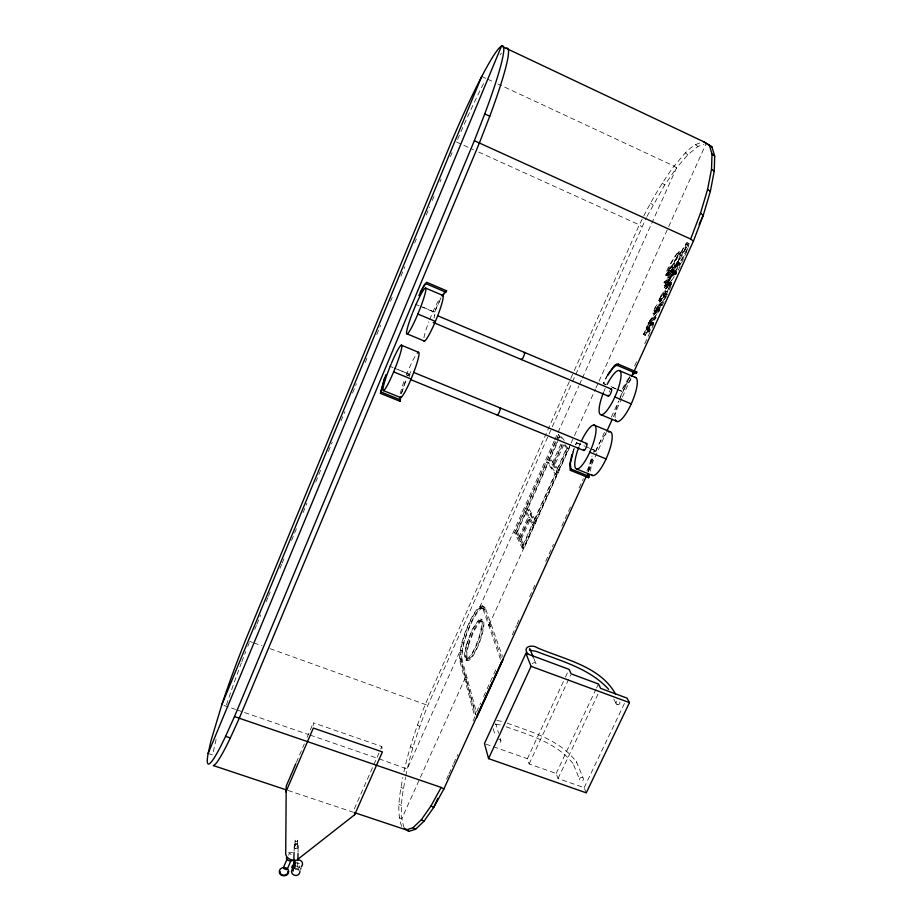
<?xml version="1.0" encoding="UTF-8"?>
<svg xmlns="http://www.w3.org/2000/svg" width="922" height="922" viewBox="0 0 922 922"><rect width="100%" height="100%" fill="white"/><g stroke="black" fill="none" stroke-linecap="round" stroke-linejoin="round"><path stroke-width="0.69" stroke-dasharray="4.61 3.46" d="M313.342 725.43L313.353 722.802L381.835 746.509L382.123 749.206M297.668 867.072L297.806 861.667M298.048 852.205L298.221 845.324A1.994 1.775 -7.8 0 0 295.19 843.964A1.994 1.775 -7.8 0 0 295.305 847.041A1.994 1.775 -7.8 0 0 298.221 845.324M673.118 267.403L670.651 271.068L668.83 270.25L671.297 266.585L673.118 267.403L668.692 276.635L670.524 277.441L673.832 270.296L672.011 269.305L668.012 277.418L664.059 282.708L666.906 279.85L668.738 280.668C668.565 286.984 662.25 284.183 666.906 279.85M294.095 851.133L294.256 845.555M297.541 845.37A1.302 1.164 -7.8 0 0 295.559 844.471A1.302 1.164 -7.8 0 0 295.628 846.488A1.302 1.164 -7.8 0 0 297.541 845.37L297.679 840.38A1.291 1.153 -7.8 0 0 295.708 839.493A1.291 1.153 -7.8 0 0 295.778 841.486A1.291 1.153 -7.8 0 0 297.679 840.38M683.905 256.408C681.404 259.9 679.099 266.677 675.261 267.841C674.501 262.793 683.698 255.382 678.419 252.501C674.259 254.864 658.988 287.157 672.011 269.305M294.948 845.52L295.098 840.53M657.513 309.124C663.494 310.207 652.868 308.593 659.161 310.403M676.471 272.808C676.529 275.344 672.783 273.961 674.201 272.151C670.306 275.355 667.067 279.331 665.096 283.988M664.405 293.046L663.656 295.904L665.5 296.723L666.376 294.118L663.955 293.161L658.838 300.365L660.359 296.561L668.957 284.103L670.939 284.829M649.514 331.851L649.906 330.433L648.062 329.638L643.291 334.513L647.186 327.783C654.643 327.01 647.371 335.677 648.062 329.638M648.028 329.258L651.819 322.677L649.987 321.882C648.062 323.092 643.568 330.802 649.019 328.578L645.112 335.297L649.906 330.433M404.159 827.795C398.511 811.51 402.522 793.877 405.53 777.43M401.623 826.343C396.172 810.53 399.929 793.416 402.845 777.43M587.879 472.041L590.979 459.018A26.876 7.192 -67.5 0 1 592.051 456.033M588.524 471.061L592.454 455.987M678.753 262.586L671.919 273.05L673.752 273.869L677.474 268.728L680.713 263.346L678.753 262.586L668.692 276.635M671.274 284.299L671.585 282.766L667.205 287.272L665.373 286.465L674.097 273.004L675.907 274.076L673.832 273.523M655.507 312.823C654.862 307.303 669.36 297.829 663.794 295.466C662.987 300.468 649.584 309.216 655.507 312.823C655.392 315.531 651.324 313.745 653.686 312.016M669.095 284.011L665.062 290.937L667.413 292.009L665.5 296.723M665.062 290.937C666.145 294.21 661.431 298.982 659.726 302.07L662.399 302.889L661.328 305.655M649.676 321.121L657.386 309.746L648.154 323.472L649.987 324.279L651.531 322.815L651.693 321.997L647.06 326.699L654.147 316.569L651.981 318.632L649.676 321.121L651.508 321.916L655.991 317.375L654.147 316.569M657.271 309.804L659.184 310.818L651.508 321.916M668.83 270.25C674.743 259.243 674.973 270.699 669.257 274.56C658.919 280.311 675.768 254.449 678.546 251.568L679.053 251.418C684.85 254.253 675.077 262.943 676.172 266.942C681.093 261.272 684.47 254.414 687.535 247.603C688.354 233.347 673.383 268.072 688.215 244.803M667.516 276.127L668.588 272.232L675.077 259.923L680.885 252.236M405.807 776.036C410.67 751.799 418.692 728.299 427.831 705.376L571.813 383.137M403.951 771.841C408.976 748.606 416.652 726.017 425.48 703.97L573.703 371.854M678.419 252.501C678.846 257.48 669.66 265.167 675.469 268.164M686.371 243.961C683.905 252.893 665.742 284.737 679.053 251.418M668.208 274.929L673.383 263.98L680.24 253.331M298.152 870.31L298.44 869.25M216.117 739.432L212.556 754.945L209.236 753.839M401.727 392.91L406.21 379.772M401.22 393.844L404.816 382.953A27.764 3.411 -68.1 0 1 405.98 379.899M670.997 284.437L669.211 283.227L664.635 287.641L664.877 285.417L666.56 283.077L668.853 283.838L673.521 277.66M673.844 270.123C674.57 272.151 659.956 290.119 668.738 280.668M666.399 274.122L671.297 266.585M667.205 287.272L665.361 286.362C672.714 276.496 668.139 286.88 669.211 283.227M670.709 285.048L662.192 297.368L660.671 301.171L666.249 293.853M653.963 311.06C655 304.733 666.364 299.904 658.55 309.135C649.687 316.592 657.593 306.991 659.714 303.615M661.547 304.433L655.853 312.062M659.461 298.693L663.667 293.3L665.5 294.106C662.134 302.07 656.107 300.365 663.667 293.3M665.5 294.106L661.328 299.65M688.273 247.246L689.068 243.719A3.469 0.899 -65 0 0 687.927 244.238L683.144 252.709M298.786 868.132L299.615 866.023M573.668 450.455L574.348 448.576M653.998 317.283L655.842 318.09L648.881 327.494L653.537 322.792L651.693 321.997M667.194 287.168L675.48 274.929M650.436 329.177L646.08 333.326L644.248 332.439L651.819 322.677M651.531 322.815L653.375 323.622L646.08 333.326M674.201 272.151C676.921 271.229 675.411 275.09 675.941 273.822M408.711 375.68L410.947 371.289L409.172 376.879M434.008 318.021L434.93 314.609L433.086 317.744M649.987 324.279L659.23 310.553M670.651 271.068L673.855 266.251M681.3 251.879L686.083 243.396A3.469 0.887 -65 0 1 687.224 242.878L685.277 249.078A27.833 7.042 -65.1 0 1 682.049 255.578L677.37 263.312L673.636 267.345M407.755 375.888L408.434 373.813L394.305 368.016M254.703 629.472L256.351 625.496M256.904 624.159L260.753 614.87M266.251 601.582L267.899 597.594M268.452 596.269L271.195 589.631M280 568.378L281.648 564.391M282.201 563.065L284.944 556.427M291.548 540.488L296.492 528.537M303.084 512.597L306.934 503.297M315.739 482.045L320.683 470.093M328.382 451.492L332.231 442.191M341.025 420.939L344.874 411.65M352.573 393.049L356.422 383.748M365.216 362.496L367.97 355.857M376.764 334.605L380.613 325.305M390.513 301.402L392.161 297.414M400.966 276.162L404.804 266.861M414.704 242.959L416.352 238.971M426.252 215.068L429.548 207.093M432.303 200.454L433.951 196.467M440.001 181.853L441.096 179.202M450.443 156.625L452.091 152.637M659.645 309.85C661.097 308.236 657.882 306.853 656.994 308.328L658.827 309.135L659.933 308.444M664.877 285.417L667.113 286.362L666.594 288.667L671.089 284.16M420.328 306.288L434.55 312.293L439.529 301.413M296.388 762.367L304.306 743.904M307.141 737.312L313.353 722.802M288.747 855.247C289.335 850.533 289.946 855.305 292.551 854.948M687.893 248.133L687.121 249.92A27.821 7.088 -65.1 0 1 686.083 252.121M575.881 444.819L576.411 442.744A26.957 6.834 -67.6 0 0 575.57 444.669M593.975 452.241L594.794 450.374L589.331 448.046M354.313 808.859L380.118 750.404M380.682 749.102L381.835 746.509M574.291 370.54L639.326 224.841C649.342 204.373 660.509 184.423 674.051 166.064C681.796 157.685 688.584 146.425 700.017 142.864M572.401 381.823L646.345 217.661M554.168 441.039L480.039 606.469L481.653 607.068M554.756 439.725L578.878 385.892M579.465 384.578L581.817 379.322M582.404 378.008L676.529 167.942L687.812 154.792L697.885 146.448L703.763 144.431M522.221 548.083L568.021 446.432L569.727 447.124L523.903 548.74L522.221 548.083L514.568 532.605L558.502 434.585L560.15 435.265L565.37 441.73M515.778 531.21L524.837 510.984L526.474 511.641L529.804 517.634L520.573 538.148L518.913 537.503L515.778 531.21L517.415 531.844L520.573 538.148M526.658 506.927L546.838 461.945L548.475 462.613L556.784 474.404L535.82 520.907L534.126 520.239L526.658 506.927L528.294 507.584L535.82 520.907M562.316 445.314L554.053 463.685L552.393 463.005L548.682 457.819L557.96 437.143L559.596 437.812M523.903 548.74L516.193 533.239L557.222 441.776M557.81 440.474L560.15 435.265M517.415 531.844L526.474 511.641M528.294 507.584L548.475 462.613M554.053 463.685L550.319 458.488L557.856 441.684M518.913 537.503L528.133 516.988L524.837 510.984M552.393 463.005L561.233 443.321M519.559 538.794L528.813 518.21L530.473 518.867L533.93 525.102L524.514 545.985L522.82 545.328L519.559 538.794L521.218 539.439L524.514 545.985M565.105 444.704L568.344 448.76L558.697 470.151L557.003 469.459L553.142 464.066L562.063 444.243M521.218 539.439L530.473 518.867M558.697 470.151L554.825 464.746L563.734 444.923M522.82 545.328L532.236 524.434L528.813 518.21M534.126 520.239L555.079 473.724L546.838 461.945M557.003 469.459L566.638 448.069L564.229 445.026M570.603 444.208L489.536 624.021L491.219 624.655M571.191 442.894L595.451 389.072M596.05 387.759L598.413 382.515M599.012 381.201L706.114 143.625M476.593 711.922L480.685 702.956M483.601 696.548L486.516 690.14M487.093 688.849L497.016 667.067M446.617 779.055L448.38 775.172M448.968 773.881L453.094 764.834M453.682 763.531L457.796 754.484M473.101 720.866L474.865 716.993L459.79 660.924L459.433 657.179L461.15 645.573A30.484 6.973 -69.8 0 1 477.838 608.324L480.42 606.146L482.448 605.858L485.387 608.14L502.432 656.383M512.298 634.762L516.481 625.589M517.069 624.275L520.054 617.717M529.608 596.741L536.166 582.324M545.72 561.348L553.477 544.303M561.832 525.955L570.787 506.282M579.143 487.934L583.315 478.76M586.899 470.888L593.457 456.471M595.843 451.227L604.797 431.565M611.367 417.136L618.524 401.404M619.123 400.102L629.864 376.499M634.636 366.011L637.621 359.453M644.778 343.722L651.347 329.304M651.946 327.99L653.733 324.06M662.088 305.712L668.657 291.283M669.245 289.981L671.043 286.039M678.2 270.307L687.155 250.646M588.351 471.799L606.261 432.476M613.43 416.744L621.785 398.396M622.385 397.082L631.34 377.421M676.045 272.981L669.314 279.954L666.917 284.806M586.254 792.851L584.145 787.688L558.041 778.514L556.162 773.454L529.124 763.946L527.372 758.714L564.852 678.419M565.451 677.128L569.081 669.349M529.124 763.946L570.603 675.204M606.077 384.785L603.484 383.679L607.079 376.545M617.763 389.718L621.67 391.366L629.957 377.225M556.162 773.454L595.992 689.16M596.603 687.858L598.447 683.974M558.041 778.514L598.874 692.249M584.145 787.688L624.505 703.29M657.132 310.265L658.089 307.637M674.005 273.35L674.72 270.907L671.919 273.05M647.002 216.393L664.693 184.976L676.529 167.942L674.051 166.064L497.938 83.983M440.97 298.163L438.423 303.223A28.156 3.469 -67.7 0 0 434.469 312.039L434.55 312.293M664.935 297.541L665.753 296.204M670.801 284.921L668.796 284.437M674.097 273.004L666.871 282.847M666.906 291.755L670.893 285.082L668.957 284.103M664.243 299.016L661.558 302.877M628.723 378.043L625.727 382.711A27.245 7.295 -66.7 0 0 621.428 391.043L621.67 391.366M656.994 308.328C657.57 307.28 662.273 302.197 659.726 302.07M658.827 309.135L660.394 307.061M658.965 311.071L657.34 309.976M647.67 331.056L648.604 328.37L644.259 332.531M495.31 724.611L495.782 723.712L498.56 733.163M670.524 277.441L680.713 263.346M649.987 321.882L648.154 323.472M673.752 273.869L676.667 271.898M647.186 327.783L646.195 328.463M657.501 308.928L652.903 313.618M659.345 309.734L654.724 314.414M288.621 852.297L292.597 852.435M668.704 283.665L666.606 286.696L667.113 286.362M495.679 724.335L500.946 724.98M665.696 275.321L669.453 270.918L672.034 265.432M484.062 606.469L482.033 606.745L479.44 608.923A30.484 7.007 -69.8 0 0 462.752 646.161L461.046 657.778L461.415 661.512L475.925 714.919M481.803 607.552L484.684 609.753L481.803 607.552L479.913 607.805L477.481 609.845A28.674 6.558 -69.8 0 0 461.772 644.916L460.147 655.842L460.504 659.403L475.429 714.492M483.428 608.163L481.526 608.416L479.083 610.456A28.674 6.592 -69.8 0 0 463.374 645.504L461.772 656.429L462.129 660.002L476.098 711.012M295.271 869.377L298.774 869.815M496.877 720.37L503.182 721.719M297.368 862.957L299.304 863.58M297.207 866.622L299.731 867.441M295.294 868.017L299.085 869.239M288.033 790.477L353.276 812.236M223.942 705.457L235.536 709.444M236.885 709.905L308.651 734.592M310.011 735.053L377.709 758.345M379.069 758.806L407.19 769.052L460.078 651.001L461.692 651.589M485.813 744.054L527.372 758.714M249.758 641.435L252.455 642.392M253.815 642.876L261.917 645.757M270.031 648.65L427.831 705.376M507.181 723.148C531.717 732.056 560.634 739.974 576.653 762.321M506.155 726.801C529.896 735.249 557.153 742.913 573.265 763.877L572.931 763.07L579.604 779.516M465.414 677.532L467.097 678.143M466.371 679.745L464.688 679.134L401.658 818.932L399.168 817.514M460.504 659.403L462.129 660.002M459.79 660.924L461.415 661.512M460.735 650.16L462.348 650.748M466.786 658.296A19.915 4.598 -69.8 0 0 474.208 649.18L476.294 644.616A19.915 4.598 -69.8 0 0 481.388 626.338A19.915 4.598 -69.8 0 0 478.345 621.416C471.442 628.804 468.399 638.981 465.944 648.581A19.915 4.598 -69.8 0 0 466.786 658.296L468.399 658.896M466.14 660.025L467.8 660.625A21.736 5.048 -69.8 0 0 475.959 650.702L478.241 645.711A21.736 5.048 -69.8 0 0 483.796 625.75A21.736 5.048 -69.8 0 0 480.443 620.379C472.905 628.424 469.575 639.534 466.912 650.01A21.736 5.048 -69.8 0 0 467.834 660.625M488.337 624.332L490.02 624.955M488.798 625.658L490.481 626.292M480.42 619.054L482.068 619.676M489.063 622.696L490.758 623.33M479.832 620.771L481.468 621.382M482.448 605.858L485.387 608.14M479.601 608.059L481.215 608.67M514.568 532.605L516.193 533.239M528.133 516.988L529.804 517.634M533.527 522.97L535.221 523.638L527.061 509.025L525.425 508.379M532.236 524.434L533.93 525.102M530.323 513.473L531.994 514.13M556.427 472.145L558.133 472.836L549.039 460.032L547.391 459.375M555.079 473.724L556.784 474.404M548.682 457.819L550.319 458.488M553.142 464.066L554.825 464.746M550.883 467.731L552.555 468.399M566.638 448.069L568.344 448.76M576.411 442.744L584.168 445.925M389.268 366.034L393.118 367.624M394.409 368.155L408.561 373.952M576.688 442.952L584.444 446.133M585.735 446.663L589.619 448.253M590.91 448.784L594.794 450.374M422.852 307.118L434.469 312.039M607.529 374.977A27.337 6.938 -66.8 0 0 603.253 383.368L605.846 384.462M611.044 386.652L616.23 388.853M617.533 389.395L621.428 391.043M415.154 304.099L419.037 305.735M612.577 387.528L616.472 389.165M648.085 329.857L649.918 330.652M647.693 330.86L649.699 331.62M644.328 332.22L646.161 333.015M643.245 334.087L645.077 334.882M643.291 334.513L645.112 335.297M651.739 322.251L653.583 323.046M648.466 322.343L650.287 323.138M648.154 323.149L649.975 323.945M647.14 326.284L648.973 327.08M647.037 326.572L648.881 327.494M646.541 326.93L648.362 327.725M646.184 327.921L648.016 328.716M654.113 310.633L655.945 311.44M653.053 312.938L654.885 313.734M652.88 313.411L654.701 314.206M654.182 316.788L656.026 317.594M658.838 300.365L660.671 301.171M660.429 301.886L662.261 302.693M659.749 303.787L661.593 304.594M659.622 304.168L661.454 304.975M657.132 310.08L658.976 310.887M663.955 293.161L666.376 294.118M664.428 293.876L666.26 294.694M663.794 295.466L665.719 296.458M663.667 295.708L665.615 296.596M659.564 298.371L661.397 299.177M667.021 283.019L668.853 283.838M664.128 282.063L665.949 282.881M663.99 282.501L665.88 283.515M665.131 283.745L666.952 284.564M664.75 285.751L666.606 286.696M664.762 287.848L666.594 288.667M665.396 290.937L667.24 291.744M664.785 291.087L666.618 291.905M673.97 273.108L675.814 273.926M673.844 273.338L675.849 274.168M666.352 273.915L668.162 274.721M665.546 274.987L667.355 275.793M668.012 277.418L669.845 278.237M667.482 279.135L669.314 279.954M669.741 281.936L671.585 282.766M674.051 265.951L675.884 266.769M674.086 266.228L675.918 267.057M671.181 266.919L673.002 267.737M672.011 269.478L673.832 270.296M671.85 269.512L673.682 270.342M674.72 270.907L676.564 271.725M674.224 272.347L676.068 273.177M668.83 270.146L670.651 270.964M678.477 252.743L680.298 253.562M678.834 262.77L680.678 263.6M456.494 142.011L473.47 149.698M478.691 152.072L639.326 224.841L641.747 226.616M681.3 251.648L683.306 252.524M687.04 242.716L688.884 243.546M686.475 244.33L688.331 245.171M481.733 76.422L486.205 78.508M487.508 79.108L492.728 81.551M398.949 804.157L401.416 805.563M400.886 787.192L403.317 788.598M410.405 746.578L412.779 747.973M417.412 725.003L419.775 726.398M650.483 203.071L652.914 204.88M662.25 183.132L664.693 184.976M685.3 152.879L687.812 154.792M695.338 144.489L697.885 146.448M558.502 434.585L561.959 438.895M613.787 699.13L616.357 704.039M533.677 658.101L536.201 664.22M576.331 761.526L583.488 778.894A1.982 1.775 -23.2 0 1 580.733 780.899A1.982 1.775 -23.2 0 1 580.411 777.811A1.982 1.775 -23.2 0 1 583.488 778.894M483.75 607.517L501.556 658.354M483.059 609.142L500.508 659.38M500.104 738.268L500.877 740.815M493.201 728.611L495.471 736.298M457.6 139.418A113.902 10.81 -67.3 0 1 460.412 132.929M460.977 131.639A113.902 10.81 -67.3 0 1 483.762 83.199M500.093 54.871A113.902 10.81 -67.3 0 1 501.441 53.038M226.478 704.915A104.082 9.335 -69.4 0 1 241.334 663.056M241.818 661.777A104.082 9.335 -69.4 0 1 245.771 651.497M247.764 646.414A104.082 9.335 -69.4 0 1 249.263 642.669M498.71 739.329A1.982 1.798 -19.1 0 1 500.865 741.288A1.982 1.798 -19.1 0 1 498.134 742.832M532.42 663.852A2.005 1.844 -22.9 0 1 535.475 662.999A2.005 1.844 -22.9 0 1 535.394 665.961M407.605 375.807A27.764 3.411 -68.1 0 1 408.434 373.813M593.653 452.08A26.876 7.192 -67.5 0 1 594.494 450.167M572.885 451.619A26.957 6.834 -67.6 0 1 573.968 448.634M590.702 471.154A23.615 6.327 -67.5 0 1 593.491 456.909M595.451 451.63A23.615 6.327 -67.5 0 1 608.543 432.003M579.212 446.202A23.684 6.062 -67.5 0 1 580.526 443.033M615.101 417.643A23.903 6.408 -66.8 0 1 618.466 401.543M620.149 397.278A23.903 6.408 -66.8 0 1 633.241 377.836M603.829 391.666A23.972 6.131 -66.9 0 1 605.201 388.473M609.177 391.977A3.838 0.98 -66.9 0 1 609.834 390.698M423.913 337.821A24.71 3.008 -67.8 0 1 428.834 321.79M429.675 319.588A24.71 3.008 -67.8 0 1 440.209 297.794M400.332 393.775A24.398 2.962 -68.1 0 1 404.585 379.622M406.233 375.289A24.398 2.962 -68.1 0 1 417.585 352.838M466.486 644.49L465.287 649.411A21.748 5.025 -69.8 0 0 466.186 660.025A21.748 5.025 -69.8 0 0 474.288 650.079L476.57 645.1A21.748 5.025 -69.8 0 0 482.137 625.139A21.748 5.025 -69.8 0 0 478.806 619.768L472.341 629.196L466.486 644.49M468.676 644.674L467.581 649.18A19.915 4.622 -69.8 0 0 468.434 658.896A19.915 4.622 -69.8 0 0 475.879 649.791L477.965 645.239A19.915 4.622 -69.8 0 0 483.047 626.96A19.915 4.622 -69.8 0 0 479.982 622.027L474.046 630.648L468.676 644.674M617.141 704.592A2.005 1.821 -27.1 0 0 619.93 702.552A2.005 1.821 -27.1 0 0 616.841 701.412A2.005 1.821 -27.1 0 0 617.141 704.592M295.259 848.517A1.994 1.775 -7.8 0 0 298.186 846.799A1.994 1.775 -7.8 0 0 295.144 845.428A1.994 1.775 -7.8 0 0 295.259 848.517"/><path stroke-width="1.38" d="M295.824 763.681L286.212 786.109L285.705 854.452C286.777 858.405 291.156 860.641 295.063 860.088M297.841 860.318L298.013 853.565M293.715 864.813L294.06 852.504M631.939 376.107L693.436 241.103L703.267 215.252L710.343 191.43L714.216 171.296L714.7 156.164L711.888 146.829L703.521 141.642L501.487 46.1L208.13 753.47A104.163 9.001 -69.4 0 0 225.59 736.321L234.488 716.59L474.346 140.709L484.742 113.936A113.994 10.43 -67.3 0 0 500.531 46.734A113.994 10.43 -67.3 0 0 452.16 140.04L245.598 639.949A104.163 9.001 -69.4 0 0 221.822 704.731L211 740.723L208.13 753.47M693.436 241.103L690.659 239.052L700.501 213.178L707.612 189.356L711.507 169.233L712.014 154.112L709.249 144.8M287.929 871.44C288.275 876.361 279.573 876.522 280.058 871.521M400.24 397.855L399.998 401.289L380.44 393.371L384.451 378.055M400.793 396.691L399.998 401.289M301.287 866.957C306.335 860.249 294.256 856.146 294.118 864.467M292.816 868.293C287.71 874.99 299.811 879.162 299.973 870.817M293.553 867.683L293.115 871.152M300.929 868.432L300.71 869.089M571.928 454.546L569.681 464.653L570.315 470.301L588.651 477.723L589.262 476.432L588.536 474.392M573.323 451.388L570.315 463.662L570.925 468.998L589.262 476.432M294.279 867.014L293.991 867.89L292.654 867.786M294.498 866.346L294.775 865.528L292.539 865.205L291.755 867.556L293.818 868.224M385.811 374.77L380.44 393.371M293.911 866.565L296.054 862.531M286.35 857.587C286.074 860.145 290.43 861.828 292.389 860.468M506.178 48.324A113.902 10.81 -67.3 0 1 489.766 116.241L479.382 143.002L239.282 718.238L230.35 737.946A104.082 9.335 -69.4 0 1 213.27 765.537L286.673 790.016M418.876 295.662L423.279 287.111L426.874 282.386L446.605 290.81L442.814 295.432M221.822 704.731L481.733 76.422M285.935 791.871L313.33 728.057L382.411 751.914L354.636 814.771L297.737 859.362M283.457 867.544L286.996 859.316M287.191 869.331L290.73 861.102M607.54 375.703L612.969 367.913L616.253 365.377L617.786 365.55L618.374 364.167L636.86 372.062L636.261 373.433L634.659 373.237L631.27 375.715M437.789 798.44L433.663 807.499L424.039 821.156L415.603 829.224L408.861 831.379L404.424 828.486M699.095 224.426L703.267 215.252L700.501 213.178M477.227 715.126L492.394 681.819M493.558 679.26L497.062 671.573M498.226 669.003L501.729 661.316M354.636 812.685L406.279 829.915L412.987 827.726L421.389 819.646L430.989 805.955L433.663 807.499L443.862 788.99L586.565 475.729M606.86 431.162L612.231 419.36M476.662 717.627L503.366 659.023M525.874 653.341L484.476 743.581L488.579 758.622L586.254 792.851L629.472 702.622L626.995 698.104L600.706 688.388L598.447 683.974L571.214 673.89L569.081 669.349L525.874 653.341L531.084 666.329L488.579 758.622M570.315 470.301L570.925 468.998M420.294 292.32L424.616 284.414L426.874 282.386M430.989 805.955L441.177 787.423L443.862 788.99M442.134 296.031L443.217 294.222M607.529 374.977L614.559 365.435L616.772 364.006L618.374 364.167M444.173 292.758L445.015 291.663M632.895 373.26L634.106 372.373M445.706 290.972L446.605 290.81M635.177 371.866L636.86 372.062M286.638 869.63L283.872 868.72M295.95 866.219C293.15 862.819 290.926 869.077 295.294 868.017M225.59 736.321L230.35 737.946M234.488 716.59L441.177 787.423M531.084 666.329L629.472 702.622M383.425 390.594L400.597 397.566M576.642 469.01L592.731 475.533M381.017 392.011L400.574 399.941M393.636 371.877L411.085 379.023M589.757 452.229L606.077 458.914M410.751 379.622L583.914 450.547M413.609 372.384L586.692 443.505M401.312 345.151L418.427 352.25M593.964 425.042L609.995 431.692M407.155 333.902L424.408 341.094M601.213 414.819L617.371 421.561M417.873 314.033L435.391 321.409M614.859 396.979L631.236 403.882M433.19 322.423L608.37 396.137M437.57 315.727L611.528 389.176M426.287 283.815L446.006 292.239M617.786 365.55L636.261 373.433M425.733 288.137L442.998 295.489M619.838 370.828L635.996 377.709M474.346 140.709L690.659 239.052M484.742 113.936L489.766 116.241M711.888 146.829L703.521 141.642M412.987 827.726L415.603 829.224M421.389 819.646L424.039 821.156M707.612 189.356L710.343 191.43M711.507 169.233L714.216 171.296M406.037 829.224L408.861 831.379M712.014 154.112L714.7 156.164M608.647 689.322C589.85 668.669 561.314 661.062 536.212 651.393L529.447 650.091L529.793 648.673L533.319 657.225M615.666 694.312C600.452 666.157 564.068 659.414 537.215 647.751C532.559 644.294 521.898 646.38 527.799 653.767M588.19 476.847L588.651 477.723M587.798 473.966L587.89 475.579M354.509 812.409L354.636 814.771M585.896 444.035A3.792 0.968 -67.5 0 1 586.934 444.992A3.792 0.968 -67.5 0 1 584.917 449.763A3.792 0.968 -67.5 0 1 583.626 449.417M499.966 408.008A3.849 0.726 -67.8 0 1 499.228 412.249A3.849 0.726 -67.8 0 1 497.142 414.462M581.459 440.97A23.684 6.062 -67.5 0 1 596.038 430.309A23.684 6.062 -67.5 0 1 580.537 466.97A23.684 6.062 -67.5 0 1 578.797 447.262M608.543 432.003A23.615 6.327 -67.5 0 1 607.909 454.581A23.615 6.327 -67.5 0 1 591.67 474.865M610.825 389.384A3.838 0.98 -66.9 0 1 611.574 390.87A3.838 0.98 -66.9 0 1 609.488 395.469A3.838 0.98 -66.9 0 1 608.209 395.169M524.007 352.734A3.895 0.738 -67.3 0 1 523.719 356.261A3.895 0.738 -67.3 0 1 521.379 359.073M607.183 384.37A23.972 6.131 -66.9 0 1 620.955 376.856A23.972 6.131 -66.9 0 1 604.567 413.091A23.972 6.131 -66.9 0 1 603.403 392.726M634.774 377.352A23.903 6.408 -66.8 0 1 631.282 403.79A23.903 6.408 -66.8 0 1 615.447 419.729M442.399 295.397A24.71 3.008 -67.8 0 1 436.36 319.093A24.71 3.008 -67.8 0 1 423.878 340.852M412.733 312.454A24.779 2.685 -67.8 0 1 425.814 290.188A24.779 2.685 -67.8 0 1 410.417 329.638A24.779 2.685 -67.8 0 1 412.307 313.561M417.585 352.838A24.398 2.962 -68.1 0 1 412.918 374.516A24.398 2.962 -68.1 0 1 400.148 397.128M391.585 362.922A24.468 2.651 -68.1 0 1 401.047 350.879A24.468 2.651 -68.1 0 1 384.866 389.315A24.468 2.651 -68.1 0 1 391.135 364.006M288.621 871.44C288.92 876.903 279.504 877.444 279.331 871.935C279.02 866.473 288.448 865.919 288.621 871.44"/></g></svg>
